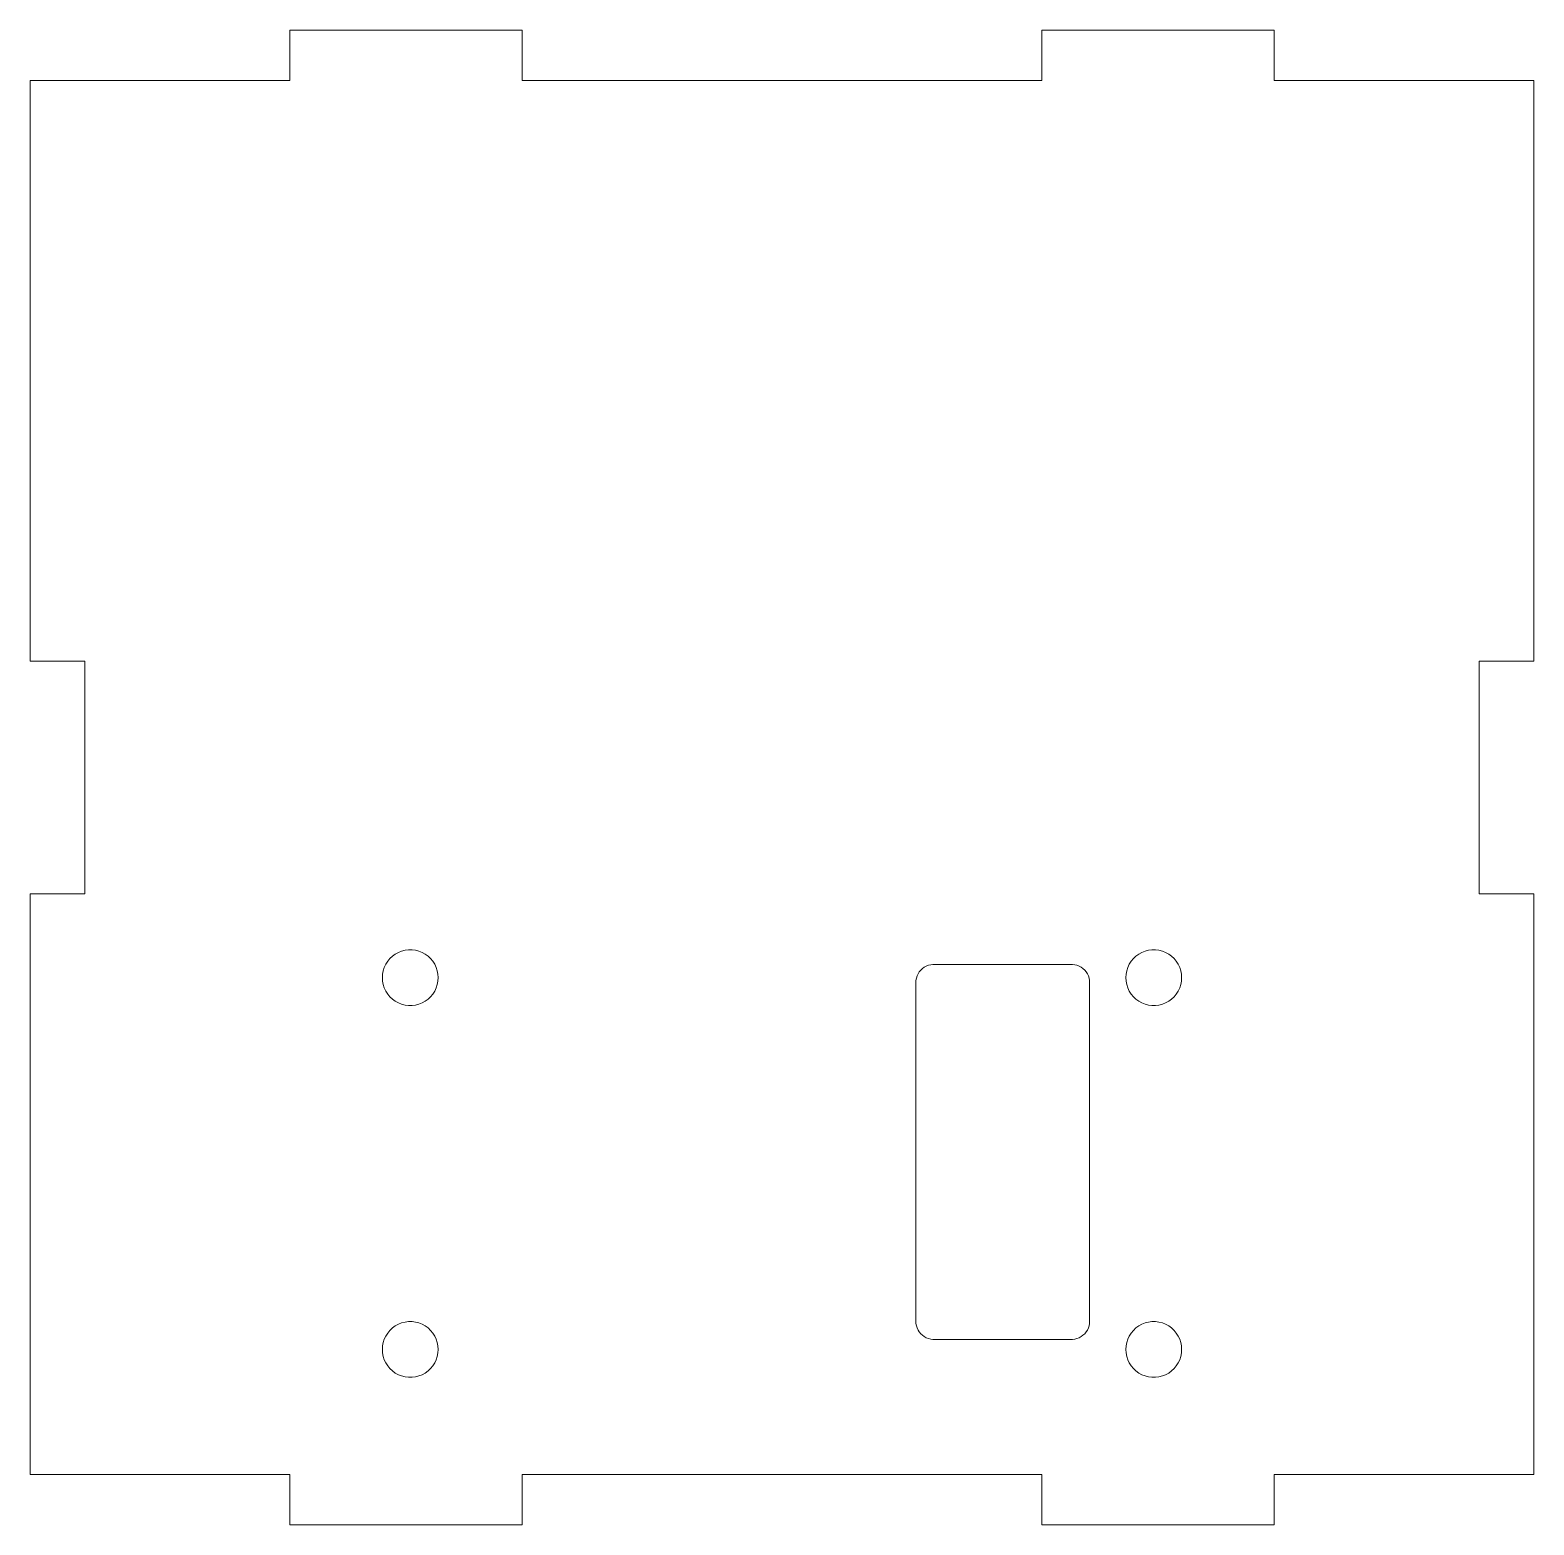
# Model space of a CAD drawing. Header units: inches. Extents: x -41.1 to 41.1, y -40.9 to 40.9.
import ezdxf

# ---------------------------------------------------------------- set-up
doc = ezdxf.new("R2010")
doc.units = ezdxf.units.IN
doc.layers.get('0').update_dxf_attribs({"linetype": 'CONTINUOUS', "lineweight": 0})

msp = doc.modelspace()

# ---------------------------------------------------------------- linework, layer by layer
for p, q in [((-26.9, 38.1), (-26.9, 40.85)), ((-26.9, 40.85), (-14.2, 40.85)), ((-14.2, 40.85), (-14.2, 38.1)), ((14.2, 38.1), (14.2, 40.85)), ((14.2, 40.85), (26.9, 40.85)), ((26.9, 40.85), (26.9, 38.1)), ((-41.1, 6.35), (-41.1, 38.1)), ((-41.1, 38.1), (-26.9, 38.1)), ((-14.2, 38.1), (14.2, 38.1)), ((26.9, 38.1), (41.1, 38.1)), ((41.1, 38.1), (41.1, 6.35)), ((-38.1, 6.35), (-41.1, 6.35)), ((-38.1, -6.35), (-38.1, 6.35)), ((41.1, 6.35), (38.1, 6.35)), ((38.1, 6.35), (38.1, -6.35)), ((-41.1, -38.1), (-41.1, -6.35)), ((-41.1, -6.35), (-38.1, -6.35)), ((38.1, -6.35), (41.1, -6.35)), ((41.1, -6.35), (41.1, -38.1)), ((-21.431, -9.897), (-21.291, -9.766)), ((-21.291, -9.766), (-21.137, -9.653)), ((-21.137, -9.653), (-20.969, -9.561)), ((-20.969, -9.561), (-20.791, -9.491)), ((-20.791, -9.491), (-20.606, -9.443)), ((-20.606, -9.443), (-20.416, -9.419)), ((-20.416, -9.419), (-20.224, -9.419)), ((-20.224, -9.419), (-20.034, -9.443)), ((-20.034, -9.443), (-19.849, -9.491)), ((-19.849, -9.491), (-19.671, -9.561)), ((-19.671, -9.561), (-19.503, -9.653)), ((-19.503, -9.653), (-19.349, -9.766)), ((-19.349, -9.766), (-19.209, -9.897)), ((19.209, -9.897), (19.349, -9.766)), ((19.349, -9.766), (19.503, -9.653)), ((19.503, -9.653), (19.671, -9.561)), ((19.671, -9.561), (19.849, -9.491)), ((19.849, -9.491), (20.034, -9.443)), ((20.034, -9.443), (20.224, -9.419)), ((20.224, -9.419), (20.416, -9.419)), ((20.416, -9.419), (20.606, -9.443)), ((20.606, -9.443), (20.791, -9.491)), ((20.791, -9.491), (20.969, -9.561)), ((20.969, -9.561), (21.137, -9.653)), ((21.137, -9.653), (21.291, -9.766)), ((21.291, -9.766), (21.431, -9.897)), ((-21.832, -10.749), (-21.796, -10.561)), ((-21.796, -10.561), (-21.737, -10.379)), ((-21.737, -10.379), (-21.655, -10.206)), ((-21.655, -10.206), (-21.553, -10.044)), ((-21.553, -10.044), (-21.431, -9.897)), ((-19.209, -9.897), (-19.087, -10.044)), ((-19.087, -10.044), (-18.985, -10.206)), ((-18.985, -10.206), (-18.903, -10.379)), ((-18.903, -10.379), (-18.844, -10.561)), ((-18.844, -10.561), (-18.808, -10.749)), ((7.439, -10.733), (7.506, -10.627)), ((7.506, -10.627), (7.586, -10.53)), ((7.586, -10.53), (7.678, -10.444)), ((7.678, -10.444), (7.779, -10.371)), ((7.779, -10.371), (7.889, -10.31)), ((7.889, -10.31), (8.006, -10.264)), ((8.006, -10.264), (8.128, -10.233)), ((8.128, -10.233), (8.252, -10.217)), ((8.252, -10.217), (8.315, -10.217)), ((8.315, -10.217), (8.315, -10.215)), ((8.315, -10.215), (15.815, -10.215)), ((15.815, -10.215), (15.815, -10.217)), ((15.815, -10.217), (15.878, -10.217)), ((15.878, -10.217), (16.002, -10.233)), ((16.002, -10.233), (16.124, -10.264)), ((16.124, -10.264), (16.241, -10.31)), ((16.241, -10.31), (16.351, -10.371)), ((16.351, -10.371), (16.452, -10.444)), ((16.452, -10.444), (16.544, -10.53)), ((16.544, -10.53), (16.624, -10.627)), ((16.624, -10.627), (16.691, -10.733)), ((18.808, -10.749), (18.844, -10.561)), ((18.844, -10.561), (18.903, -10.379)), ((18.903, -10.379), (18.985, -10.206)), ((18.985, -10.206), (19.087, -10.044)), ((19.087, -10.044), (19.209, -9.897)), ((21.431, -9.897), (21.553, -10.044)), ((21.553, -10.044), (21.655, -10.206)), ((21.655, -10.206), (21.737, -10.379)), ((21.737, -10.379), (21.796, -10.561)), ((21.796, -10.561), (21.832, -10.749)), ((-21.844, -10.94), (-21.832, -10.749)), ((-21.832, -11.131), (-21.844, -10.94)), ((-21.796, -11.319), (-21.832, -11.131)), ((-21.737, -11.501), (-21.796, -11.319)), ((-21.655, -11.674), (-21.737, -11.501)), ((-18.903, -11.501), (-18.985, -11.674)), ((-18.844, -11.319), (-18.903, -11.501)), ((-18.808, -11.131), (-18.844, -11.319)), ((-18.808, -10.749), (-18.796, -10.94)), ((-18.796, -10.94), (-18.808, -11.131)), ((7.315, -11.215), (7.323, -11.09)), ((7.315, -29.715), (7.315, -11.215)), ((7.323, -11.09), (7.346, -10.966)), ((7.346, -10.966), (7.385, -10.847)), ((7.385, -10.847), (7.439, -10.733)), ((16.691, -10.733), (16.745, -10.847)), ((16.745, -10.847), (16.784, -10.966)), ((16.784, -10.966), (16.807, -11.09)), ((16.807, -11.09), (16.815, -11.215)), ((16.815, -11.215), (16.815, -29.715)), ((18.796, -10.94), (18.808, -10.749)), ((18.808, -11.131), (18.796, -10.94)), ((18.844, -11.319), (18.808, -11.131)), ((18.903, -11.501), (18.844, -11.319)), ((18.985, -11.674), (18.903, -11.501)), ((21.737, -11.501), (21.655, -11.674)), ((21.796, -11.319), (21.737, -11.501)), ((21.832, -11.131), (21.796, -11.319)), ((21.832, -10.749), (21.844, -10.94)), ((21.844, -10.94), (21.832, -11.131)), ((-21.553, -11.836), (-21.655, -11.674)), ((-21.431, -11.983), (-21.553, -11.836)), ((-21.291, -12.114), (-21.431, -11.983)), ((-21.137, -12.227), (-21.291, -12.114)), ((-20.969, -12.319), (-21.137, -12.227)), ((-20.791, -12.389), (-20.969, -12.319)), ((-19.671, -12.319), (-19.849, -12.389)), ((-19.503, -12.227), (-19.671, -12.319)), ((-19.349, -12.114), (-19.503, -12.227)), ((-19.209, -11.983), (-19.349, -12.114)), ((-19.087, -11.836), (-19.209, -11.983)), ((-18.985, -11.674), (-19.087, -11.836)), ((19.087, -11.836), (18.985, -11.674)), ((19.209, -11.983), (19.087, -11.836)), ((19.349, -12.114), (19.209, -11.983)), ((19.503, -12.227), (19.349, -12.114)), ((19.671, -12.319), (19.503, -12.227)), ((19.849, -12.389), (19.671, -12.319)), ((20.969, -12.319), (20.791, -12.389)), ((21.137, -12.227), (20.969, -12.319)), ((21.291, -12.114), (21.137, -12.227)), ((21.431, -11.983), (21.291, -12.114)), ((21.553, -11.836), (21.431, -11.983)), ((21.655, -11.674), (21.553, -11.836)), ((-20.606, -12.437), (-20.791, -12.389)), ((-20.416, -12.461), (-20.606, -12.437)), ((-20.224, -12.461), (-20.416, -12.461)), ((-20.034, -12.437), (-20.224, -12.461)), ((-19.849, -12.389), (-20.034, -12.437)), ((20.034, -12.437), (19.849, -12.389)), ((20.224, -12.461), (20.034, -12.437)), ((20.416, -12.461), (20.224, -12.461)), ((20.606, -12.437), (20.416, -12.461)), ((20.791, -12.389), (20.606, -12.437)), ((-21.655, -30.526), (-21.553, -30.364)), ((-21.553, -30.364), (-21.431, -30.217)), ((-21.431, -30.217), (-21.291, -30.086)), ((-21.291, -30.086), (-21.137, -29.973)), ((-21.137, -29.973), (-20.969, -29.881)), ((-20.969, -29.881), (-20.791, -29.811)), ((-20.791, -29.811), (-20.606, -29.763)), ((-20.606, -29.763), (-20.416, -29.739)), ((-20.416, -29.739), (-20.224, -29.739)), ((-20.224, -29.739), (-20.034, -29.763)), ((-20.034, -29.763), (-19.849, -29.811)), ((-19.849, -29.811), (-19.671, -29.881)), ((-19.671, -29.881), (-19.503, -29.973)), ((-19.503, -29.973), (-19.349, -30.086)), ((-19.349, -30.086), (-19.209, -30.217)), ((-19.209, -30.217), (-19.087, -30.364)), ((-19.087, -30.364), (-18.985, -30.526)), ((7.323, -29.84), (7.315, -29.715)), ((7.346, -29.964), (7.323, -29.84)), ((7.385, -30.083), (7.346, -29.964)), ((7.439, -30.197), (7.385, -30.083)), ((7.506, -30.303), (7.439, -30.197)), ((7.586, -30.4), (7.506, -30.303)), ((7.678, -30.486), (7.586, -30.4)), ((16.544, -30.4), (16.452, -30.486)), ((16.624, -30.303), (16.544, -30.4)), ((16.691, -30.197), (16.624, -30.303)), ((16.745, -30.083), (16.691, -30.197)), ((16.784, -29.964), (16.745, -30.083)), ((16.807, -29.84), (16.784, -29.964)), ((16.815, -29.715), (16.807, -29.84)), ((18.985, -30.526), (19.087, -30.364)), ((19.087, -30.364), (19.209, -30.217)), ((19.209, -30.217), (19.349, -30.086)), ((19.349, -30.086), (19.503, -29.973)), ((19.503, -29.973), (19.671, -29.881)), ((19.671, -29.881), (19.849, -29.811)), ((19.849, -29.811), (20.034, -29.763)), ((20.034, -29.763), (20.224, -29.739)), ((20.224, -29.739), (20.416, -29.739)), ((20.416, -29.739), (20.606, -29.763)), ((20.606, -29.763), (20.791, -29.811)), ((20.791, -29.811), (20.969, -29.881)), ((20.969, -29.881), (21.137, -29.973)), ((21.137, -29.973), (21.291, -30.086)), ((21.291, -30.086), (21.431, -30.217)), ((21.431, -30.217), (21.553, -30.364)), ((21.553, -30.364), (21.655, -30.526)), ((-21.844, -31.26), (-21.832, -31.069)), ((-21.832, -31.069), (-21.796, -30.881)), ((-21.796, -30.881), (-21.737, -30.699)), ((-21.737, -30.699), (-21.655, -30.526)), ((-18.985, -30.526), (-18.903, -30.699)), ((-18.903, -30.699), (-18.844, -30.881)), ((-18.844, -30.881), (-18.808, -31.069)), ((-18.808, -31.069), (-18.796, -31.26)), ((7.779, -30.559), (7.678, -30.486)), ((7.889, -30.62), (7.779, -30.559)), ((8.006, -30.666), (7.889, -30.62)), ((8.128, -30.697), (8.006, -30.666)), ((8.252, -30.713), (8.128, -30.697)), ((8.315, -30.713), (8.252, -30.713)), ((8.315, -30.715), (8.315, -30.713)), ((15.815, -30.715), (8.315, -30.715)), ((15.878, -30.713), (15.815, -30.713)), ((15.815, -30.713), (15.815, -30.715)), ((16.002, -30.697), (15.878, -30.713)), ((16.124, -30.666), (16.002, -30.697)), ((16.241, -30.62), (16.124, -30.666)), ((16.351, -30.559), (16.241, -30.62)), ((16.452, -30.486), (16.351, -30.559)), ((18.796, -31.26), (18.808, -31.069)), ((18.808, -31.069), (18.844, -30.881)), ((18.844, -30.881), (18.903, -30.699)), ((18.903, -30.699), (18.985, -30.526)), ((21.655, -30.526), (21.737, -30.699)), ((21.737, -30.699), (21.796, -30.881)), ((21.796, -30.881), (21.832, -31.069)), ((21.832, -31.069), (21.844, -31.26)), ((-21.832, -31.451), (-21.844, -31.26)), ((-21.796, -31.639), (-21.832, -31.451)), ((-21.737, -31.821), (-21.796, -31.639)), ((-21.655, -31.994), (-21.737, -31.821)), ((-21.553, -32.156), (-21.655, -31.994)), ((-18.985, -31.994), (-19.087, -32.156)), ((-18.903, -31.821), (-18.985, -31.994)), ((-18.844, -31.639), (-18.903, -31.821)), ((-18.808, -31.451), (-18.844, -31.639)), ((-18.796, -31.26), (-18.808, -31.451)), ((18.808, -31.451), (18.796, -31.26)), ((18.844, -31.639), (18.808, -31.451)), ((18.903, -31.821), (18.844, -31.639)), ((18.985, -31.994), (18.903, -31.821)), ((19.087, -32.156), (18.985, -31.994)), ((21.655, -31.994), (21.553, -32.156)), ((21.737, -31.821), (21.655, -31.994)), ((21.796, -31.639), (21.737, -31.821)), ((21.832, -31.451), (21.796, -31.639)), ((21.844, -31.26), (21.832, -31.451)), ((-21.431, -32.303), (-21.553, -32.156)), ((-21.291, -32.434), (-21.431, -32.303)), ((-21.137, -32.547), (-21.291, -32.434)), ((-20.969, -32.639), (-21.137, -32.547)), ((-20.791, -32.709), (-20.969, -32.639)), ((-20.606, -32.757), (-20.791, -32.709)), ((-20.416, -32.781), (-20.606, -32.757)), ((-20.224, -32.781), (-20.416, -32.781)), ((-20.034, -32.757), (-20.224, -32.781)), ((-19.849, -32.709), (-20.034, -32.757)), ((-19.671, -32.639), (-19.849, -32.709)), ((-19.503, -32.547), (-19.671, -32.639)), ((-19.349, -32.434), (-19.503, -32.547)), ((-19.209, -32.303), (-19.349, -32.434)), ((-19.087, -32.156), (-19.209, -32.303)), ((19.209, -32.303), (19.087, -32.156)), ((19.349, -32.434), (19.209, -32.303)), ((19.503, -32.547), (19.349, -32.434)), ((19.671, -32.639), (19.503, -32.547)), ((19.849, -32.709), (19.671, -32.639)), ((20.034, -32.757), (19.849, -32.709)), ((20.224, -32.781), (20.034, -32.757)), ((20.416, -32.781), (20.224, -32.781)), ((20.606, -32.757), (20.416, -32.781)), ((20.791, -32.709), (20.606, -32.757)), ((20.969, -32.639), (20.791, -32.709)), ((21.137, -32.547), (20.969, -32.639)), ((21.291, -32.434), (21.137, -32.547)), ((21.431, -32.303), (21.291, -32.434)), ((21.553, -32.156), (21.431, -32.303)), ((-26.9, -38.1), (-41.1, -38.1)), ((-26.9, -40.85), (-26.9, -38.1)), ((14.2, -38.1), (-14.2, -38.1)), ((-14.2, -38.1), (-14.2, -40.85)), ((14.2, -40.85), (14.2, -38.1)), ((41.1, -38.1), (26.9, -38.1)), ((26.9, -38.1), (26.9, -40.85)), ((-14.2, -40.85), (-26.9, -40.85)), ((26.9, -40.85), (14.2, -40.85))]:
    msp.add_line(p, q)

doc.saveas('drawing.dxf')
